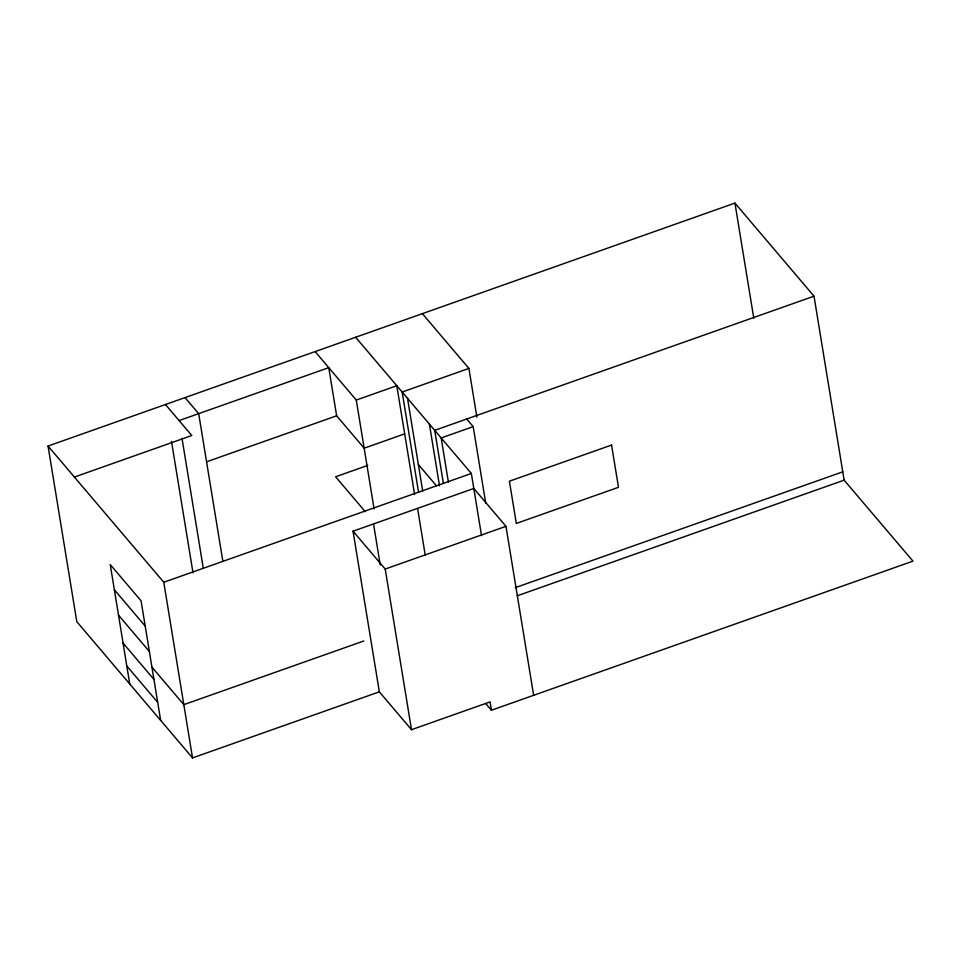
<?xml version="1.0" encoding="UTF-8"?>
<svg xmlns="http://www.w3.org/2000/svg" width="961" height="961" viewBox="0 0 961 961"><rect width="100%" height="100%" fill="white"/><g stroke="black" fill="none" stroke-linecap="round" stroke-linejoin="round"><path stroke-width="1.44" d="M491.419 710.239L490.062 701.902L411.5 729.687L379.343 691.836L192.536 757.905L76.808 621.695L48.05 446.048L734.937 203.095L814.015 296.18L844.142 480.164L912.95 561.14L491.419 710.239L485.677 703.476M179.106 420.582L328.758 367.655L336.638 415.801L364.159 448.198L404.677 433.867M74.393 477.052L191.804 435.525L165.46 404.521M315.112 351.582L356.279 400.052L396.797 385.721L414.623 494.603M476.884 417.134L468.908 368.423L402.166 392.028L418.6 492.404M206.567 461.809L336.638 415.801M814.015 296.18L434.708 430.336L443.405 483.479M485.761 503.372L473.196 426.624L441.171 437.952L448.415 482.23M367.739 465.4L335.605 476.776L365.288 511.708M48.05 446.048L163.778 582.258L471.346 473.473L481.533 535.637M379.343 691.836L353.035 531.193L473.809 488.476L505.966 526.328L533.643 695.308M353.035 531.193L385.205 569.044L505.966 526.328M363.859 640.975L183.815 704.653L151.922 667.102M515.252 587.676L842.785 471.827M517.21 595.808L844.142 480.164M422.372 313.646L468.908 368.423M466.734 419.02L473.196 426.624M355.63 337.251L471.346 473.473M418.359 464.487L436.438 485.773M185.029 397.59L198.687 413.662L222.88 561.464M114.359 589.778L145.207 626.079M118.515 615.184L149.363 651.486M153.94 679.415L141.075 600.853L110.227 564.551L123.092 643.113L153.94 679.415L160.643 720.366M123.092 643.113L126.768 665.949L157.616 702.251M126.768 665.949L129.795 684.064M734.937 203.095L753.784 318.223M429.411 424.101L439.513 485.834M407.524 398.347L422.72 491.131M417.579 508.369L425.255 555.302M385.205 569.044L411.5 729.687M356.279 400.052L374.105 508.934M373.529 523.949L380.244 565.02M182.001 438.3L203.276 568.191M171.502 441.423L193.005 572.792M163.778 582.258L192.536 757.905M611.568 445.063L509.402 481.197L516.321 523.445L618.488 487.311L611.568 445.063"/></g></svg>
